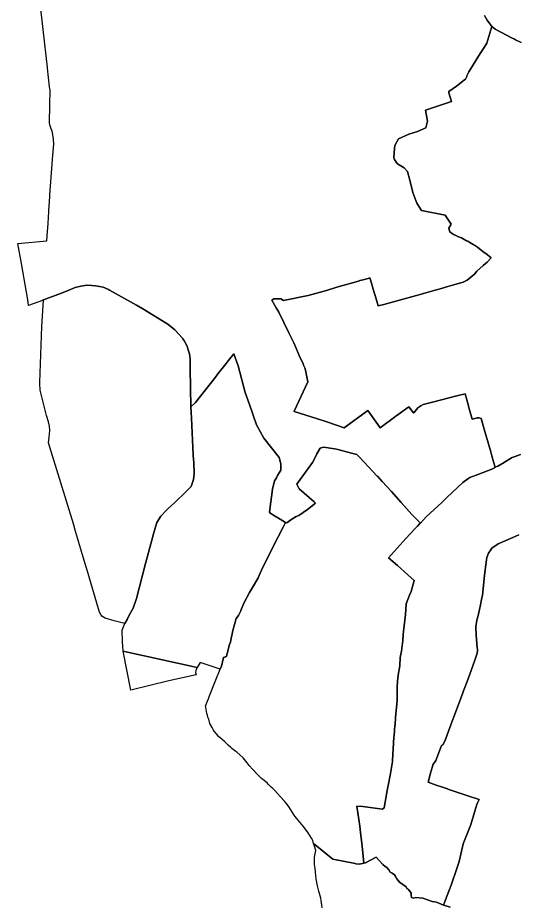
# Model space of a CAD drawing. Header units: inches. Extents: x 280195 to 293923, y 9098893 to 9120289.
# Drawn here: x 283587 to 284611, y 9100729 to 9102551 of the extents above; entities that cross this region are included whole.
import ezdxf

# ---------------------------------------------------------------- set-up
doc = ezdxf.new("R2010")
doc.units = ezdxf.units.IN
doc.header["$MEASUREMENT"] = 0
doc.layers.add('CIS', color=7, linetype='Continuous')

msp = doc.modelspace()

# ---------------------------------------------------------------- linework, layer by layer
at = {"layer": 'CIS'}
for points in [[(284543.7808, 9102556.3096), (284548.8796, 9102546.7701), (284558.707, 9102533.242), (284548.4272, 9102499.3189), (284542.6579, 9102490.2278), (284541.6426, 9102488.6278), (284534.9818, 9102478.1417), (284511.2145, 9102440.7244), (284507.6427, 9102432.0723), (284507.1606, 9102430.9045), (284504.9521, 9102425.5545), (284502.646, 9102423.7917), (284486.3377, 9102411.3243), (284470.7125, 9102400.0166), (284470.5069, 9102397.3439), (284475.8523, 9102379.8684), (284430.8271, 9102364.6543), (284422.8294, 9102362.0562), (284427.0531, 9102339.0184), (284423.4149, 9102325.7892), (284406.5477, 9102318.1824), (284388.3576, 9102312.8908), (284367.5216, 9102302.9688), (284359.5841, 9102289.0782), (284359.0962, 9102283.2773), (284357.553, 9102264.9279), (284358.5696, 9102261.839), (284362.849, 9102255.3268), (284365.1199, 9102251.871), (284379.36, 9102243.8966), (284386.0986, 9102236.3058), (284390.6215, 9102218.1113), (284396.8007, 9102193.2541), (284405.0705, 9102171.3634), (284414.5563, 9102155.7967), (284463.197, 9102146.5034), (284475.6326, 9102127.8503), (284470.2402, 9102119.9687), (284471.5039, 9102116.1145), (284472.6883, 9102112.5018), (284479.9642, 9102106.8386), (284484.7284, 9102104.7969), (284490.6552, 9102102.1099), (284496.2062, 9102100.2596), (284503.1964, 9102095.9422), (284507.0975, 9102093.9533), (284509.2534, 9102092.8542), (284513.6818, 9102090.5966), (284520.4664, 9102086.4848), (284523.3483, 9102084.7163), (284527.3144, 9102082.2826), (284529.5126, 9102080.9337), (284543.4642, 9102069.5881), (284545.7545, 9102068.3924), (284557.0623, 9102058.7295), (284548.8384, 9102050.3001), (284540.6147, 9102043.1043), (284528.279, 9102031.591), (284523.1391, 9102025.8343), (284523.1391, 9102025.8343), (284508.3363, 9102012.8819), (284500.1623, 9102009.3189), (284495.4539, 9102007.9352), (284495.3767, 9102007.9125), (284478.0408, 9102002.8179), (284468.5828, 9102000.0384), (284468.4719, 9102000.0058), (284452.6969, 9101995.3699), (284452.6199, 9101995.3478), (284442.6716, 9101992.5475), (284442.4992, 9101992.4989), (284418.3834, 9101985.7119), (284418.2857, 9101985.6848), (284416.2629, 9101985.1306), (284337.6476, 9101963.5942), (284325.9183, 9101960.5848), (284319.708, 9101981.5434), (284317.75, 9101988.1515), (284314.2549, 9101999.6648), (284312.6102, 9102005.0103), (284308.9285, 9102017.8305), (284305.5395, 9102016.9063), (284305.2961, 9102016.8399), (284299.9512, 9102015.3822), (284294.9559, 9102014.0073), (284288.5045, 9102012.2317), (284285.1255, 9102011.3017), (284240.9199, 9101998.6522), (284219.5855, 9101992.1997), (284182.0245, 9101981.65), (284132.0259, 9101971.7423), (284131.8614, 9101971.7097), (284126.4388, 9101975.0816), (284123.5564, 9101975.0473), (284111.7687, 9101974.9069), (284108.0954, 9101972.283), (284107.6446, 9101971.9609), (284116.955, 9101956.5992), (284120.4628, 9101950.8116), (284122.0915, 9101947.5062), (284142.9523, 9101905.1707), (284153.2051, 9101884.6655), (284157.1267, 9101874.9841), (284163.7884, 9101858.5378), (284171.7251, 9101841.3039), (284172.6965, 9101839.1946), (284175.364, 9101833.4024), (284176.5014, 9101828.3258), (284181.8589, 9101804.4129), (284153.7958, 9101744.7687), (284153.5596, 9101744.2665), (284153.4514, 9101744.0367), (284199.2474, 9101729.3165), (284220.6907, 9101722.4241), (284256.1113, 9101710.417), (284304.5396, 9101746.0379), (284310.148, 9101738.1332), (284329.9544, 9101710.217), (284362.264, 9101733.9546), (284388.7887, 9101753.4422), (284398.4854, 9101741.173), (284398.5944, 9101741.0349), (284406.9994, 9101751.4411), (284412.9485, 9101755.1592), (284418.2059, 9101758.4451), (284436.8169, 9101763.0478), (284487.2227, 9101775.7412), (284504.2648, 9101780.0329), (284510.6489, 9101755.1592), (284511.656, 9101751.2354), (284511.7111, 9101751.2852), (284512.8316, 9101746.9195), (284518.2308, 9101728.0151), (284526.4383, 9101730.436), (284528.7201, 9101731.1089), (284532.9727, 9101731.0286), (284536.7125, 9101729.7049), (284536.7798, 9101729.4592), (284544.0307, 9101703.0036), (284547.7886, 9101691.5319), (284556.4588, 9101661.0732), (284558.8763, 9101652.5808), (284562.2513, 9101640.7241), (284565.4024, 9101629.6544), (284565.4718, 9101629.4105), (284565.5658, 9101629.0801), (284558.48, 9101625.6593), (284531.8912, 9101615.4223), (284513.9133, 9101608.7489), (284509.3204, 9101605.9096), (284499.3708, 9101598.2158), (284466.6485, 9101567.409), (284456.0945, 9101557.4728), (284424.2178, 9101527.9181), (284412.3083, 9101515.1019), (284394.7013, 9101532.3132), (284372.9448, 9101557.2344), (284352.7704, 9101579.9799), (284333.7828, 9101600.5498), (284324.0936, 9101610.9046), (284324.035, 9101610.9672), (284287.4571, 9101650.0581), (284281.9625, 9101655.9302), (284271.4116, 9101658.6846), (284243.1908, 9101666.052), (284237.2626, 9101667.5997), (284213.7259, 9101670.3686), (284206.6056, 9101668.3908), (284200.0786, 9101656.7214), (284194.9361, 9101645.4475), (284190.9337, 9101639.5064), (284182.2777, 9101626.6577), (284165.8614, 9101604.7033), (284158.9388, 9101595.0117), (284163.0253, 9101586.2633), (284164.0286, 9101585.4004), (284194.9361, 9101558.8167), (284197.3095, 9101555.6522), (284180.8932, 9101542.5981), (284162.8946, 9101530.3353), (284157.9499, 9101528.753), (284147.0716, 9101521.6326), (284138.5667, 9101515.699), (284135.5999, 9101516.2924), (284125.2211, 9101522.6793), (284109.8876, 9101532.1154), (284103.1784, 9101536.5332), (284103.9117, 9101542.5394), (284109.0544, 9101584.6587), (284113.42, 9101601.3274), (284117.0841, 9101607.9688), (284119.77, 9101612.8369), (284126.1201, 9101623.5524), (284126.1201, 9101636.6494), (284122.5482, 9101649.7463), (284091.5919, 9101689.037), (284076.5106, 9101716.8183), (284061.7778, 9101758.2699), (284053.0949, 9101782.6997), (284038.8074, 9101837.4686), (284029.7495, 9101862.1839), (284018.5587, 9101847.8626), (284014.3366, 9101842.4595), (283997.4856, 9101820.8946), (283992.2066, 9101814.1386), (283951.6245, 9101762.2043), (283941.8349, 9101753.2084), (283941.7355, 9101759.3444), (283941.2973, 9101786.4105), (283941.1469, 9101795.3), (283940.5708, 9101829.3585), (283940.4826, 9101834.5694), (283940.2031, 9101851.0923), (283939.2109, 9101862.0064), (283935.9452, 9101872.4566), (283934.25, 9101877.8814), (283927.2336, 9101890.4094), (283925.6121, 9101892.6986), (283924.5347, 9101894.2195), (283909.2282, 9101911.1608), (283894.5438, 9101922.9083), (283843.6643, 9101954.579), (283830.2699, 9101962.0843), (283781.2291, 9101989.5636), (283775.3548, 9101992.6182), (283772.9609, 9101993.8632), (283762.201, 9101998.5186), (283754.6384, 9102000.4115), (283746.1718, 9102001.8667), (283738.7634, 9102002.5943), (283728.5108, 9102002.6605), (283716.3399, 9102001.1391), (283705.029, 9101998.2286), (283690.2024, 9101992.2135), (283674.8664, 9101985.9917), (283640.1285, 9101972.5551), (283637.5865, 9101971.5719), (283609.4436, 9101961.3237), (283607.4924, 9101972.7012), (283594.7438, 9102047.0351), (283587.2406, 9102088.6546), (283646.9969, 9102093.7283), (283647.7565, 9102104.3239), (283649.8051, 9102129.2819), (283651.1089, 9102154.0537), (283651.169, 9102155.2756), (283652.624, 9102184.861), (283652.7852, 9102188.1382), (283657.6624, 9102250.9693), (283658.4654, 9102261.2955), (283660.8818, 9102292.3712), (283660.4311, 9102302.4802), (283658.0487, 9102316.3881), (283653.4771, 9102329.5878), (283652.8976, 9102331.7126), (283652.3825, 9102335.8979), (283652.7688, 9102371.8267), (283653.4771, 9102403.8278), (283653.0943, 9102406.3285), (283652.5561, 9102409.8443), (283648.3909, 9102447.8684), (283648.2223, 9102449.3329), (283639.2543, 9102527.2758), (283637.1236, 9102545.7233), (283631.2424, 9102596.637)], [(284618.5951, 9102500.8049), (284607.3103, 9102506.2864), (284605.1845, 9102507.3189), (284598.798, 9102510.421), (284590.0438, 9102515.0683), (284565.4916, 9102528.1021), (284558.707, 9102533.242), (284548.8796, 9102546.7701), (284543.7808, 9102556.3096)], [(284617.5182, 9101655.6386), (284606.6658, 9101651.6008), (284600.4896, 9101649.303), (284584.6569, 9101639.8033), (284584.197, 9101639.5315), (284570.7239, 9101631.5702), (284568.9434, 9101630.7105), (284565.4024, 9101629.6544), (284562.2513, 9101640.7241), (284558.8763, 9101652.5808), (284556.4588, 9101661.0732), (284547.7886, 9101691.5319), (284544.0307, 9101703.0036), (284536.7798, 9101729.4592), (284536.7125, 9101729.7049), (284532.9727, 9101731.0286), (284528.7201, 9101731.1089), (284526.4383, 9101730.436), (284518.2308, 9101728.0151), (284512.8316, 9101746.9195), (284511.7111, 9101751.2852), (284511.656, 9101751.2354), (284510.6489, 9101755.1592), (284504.2648, 9101780.0329), (284487.2227, 9101775.7412), (284436.8169, 9101763.0478), (284418.2059, 9101758.4451), (284412.9485, 9101755.1592), (284406.9994, 9101751.4411), (284398.5944, 9101741.0349), (284398.4854, 9101741.173), (284388.7887, 9101753.4422), (284362.264, 9101733.9546), (284329.9544, 9101710.217), (284310.148, 9101738.1332), (284304.5396, 9101746.0379), (284256.1113, 9101710.417), (284220.6907, 9101722.4241), (284199.2474, 9101729.3165), (284153.4514, 9101744.0367), (284153.5596, 9101744.2665), (284153.7958, 9101744.7687), (284181.8589, 9101804.4129), (284176.5014, 9101828.3258), (284175.364, 9101833.4024), (284172.6965, 9101839.1946), (284171.7251, 9101841.3039), (284163.7884, 9101858.5378), (284157.1267, 9101874.9841), (284153.2051, 9101884.6655), (284142.9523, 9101905.1707), (284122.0915, 9101947.5062), (284120.4628, 9101950.8116), (284116.955, 9101956.5992), (284107.6446, 9101971.9609), (284108.0954, 9101972.283), (284111.7687, 9101974.9069), (284123.5564, 9101975.0473), (284126.4388, 9101975.0816), (284131.8614, 9101971.7097), (284132.0259, 9101971.7423), (284182.0245, 9101981.65), (284219.5855, 9101992.1997), (284240.9199, 9101998.6522), (284285.1255, 9102011.3017), (284288.5045, 9102012.2317), (284294.9559, 9102014.0073), (284299.9512, 9102015.3822), (284305.2961, 9102016.8399), (284305.5395, 9102016.9063), (284308.9285, 9102017.8305), (284312.6102, 9102005.0103), (284314.2549, 9101999.6648), (284317.75, 9101988.1515), (284319.708, 9101981.5434), (284325.9183, 9101960.5848), (284337.6476, 9101963.5942), (284416.2629, 9101985.1306), (284418.2857, 9101985.6848), (284418.3834, 9101985.7119), (284442.4992, 9101992.4989), (284442.6716, 9101992.5475), (284452.6199, 9101995.3478), (284452.6969, 9101995.3699), (284468.4719, 9102000.0058), (284468.5828, 9102000.0384), (284478.0408, 9102002.8179), (284495.3767, 9102007.9125), (284495.4539, 9102007.9352), (284500.1623, 9102009.3189), (284508.3363, 9102012.8819), (284523.1391, 9102025.8343), (284528.279, 9102031.591), (284540.6147, 9102043.1043), (284548.8384, 9102050.3001), (284557.0623, 9102058.7295), (284545.7545, 9102068.3924), (284543.4642, 9102069.5881), (284529.5126, 9102080.9337), (284527.3144, 9102082.2826), (284523.3483, 9102084.7163), (284520.4664, 9102086.4848), (284513.6818, 9102090.5966), (284509.2534, 9102092.8542), (284507.0975, 9102093.9533), (284503.1964, 9102095.9422), (284496.2062, 9102100.2596), (284490.6552, 9102102.1099), (284484.7284, 9102104.7969), (284479.9642, 9102106.8386), (284472.6883, 9102112.5018), (284471.5039, 9102116.1145), (284470.2402, 9102119.9687), (284475.6326, 9102127.8503), (284463.197, 9102146.5034), (284414.5563, 9102155.7967), (284405.0705, 9102171.3634), (284396.8007, 9102193.2541), (284390.6215, 9102218.1113), (284386.0986, 9102236.3058), (284379.36, 9102243.8966), (284365.1199, 9102251.871), (284362.849, 9102255.3268), (284358.5696, 9102261.839), (284357.553, 9102264.9279), (284359.0962, 9102283.2773), (284359.5841, 9102289.0782), (284367.5216, 9102302.9688), (284388.3576, 9102312.8908), (284406.5477, 9102318.1824), (284423.4149, 9102325.7892), (284427.0531, 9102339.0184), (284422.8294, 9102362.0562), (284430.8271, 9102364.6543), (284475.8523, 9102379.8684), (284470.5069, 9102397.3439), (284470.7125, 9102400.0166), (284486.3377, 9102411.3243), (284502.646, 9102423.7917), (284504.9521, 9102425.5545), (284507.1606, 9102430.9045), (284507.6427, 9102432.0723), (284511.2145, 9102440.7244), (284534.9818, 9102478.1417), (284541.6426, 9102488.6278), (284542.6579, 9102490.2278), (284548.4272, 9102499.3189), (284558.707, 9102533.242), (284565.4916, 9102528.1021), (284590.0438, 9102515.0683), (284598.798, 9102510.421), (284605.1845, 9102507.3189), (284607.3103, 9102506.2864), (284618.5951, 9102500.8049)], [(284613.838, 9101490.7061), (284608.0316, 9101488.227), (284601.5697, 9101485.468), (284571.4516, 9101472.6086), (284558.5928, 9101463.7979), (284556.2886, 9101460.3018), (284551.6872, 9101453.3204), (284548.5916, 9101444.2716), (284545.9721, 9101424.5071), (284543.8291, 9101407.3622), (284539.4916, 9101367.4229), (284537.7278, 9101358.2387), (284535.5975, 9101347.1461), (284533.5993, 9101337.4624), (284530.3714, 9101325.3195), (284528.2195, 9101315.7896), (284526.2213, 9101301.9558), (284526.5234, 9101285.3421), (284526.5287, 9101285.0479), (284527.1849, 9101276.5682), (284528.5269, 9101259.225), (284529.6029, 9101256.4583), (284529.4492, 9101252.7693), (284528.5268, 9101248.158), (284523.7619, 9101234.0169), (284516.384, 9101212.4978), (284508.2374, 9101189.9027), (284500.7842, 9101170.8274), (284499.1687, 9101166.6928), (284484.259, 9101126.2675), (284475.3485, 9101103.1291), (284474.7291, 9101101.5205), (284462.4324, 9101067.7048), (284458.5897, 9101060.3268), (284455.2082, 9101058.4823), (284451.2117, 9101047.569), (284443.6801, 9101028.2018), (284437.8391, 9101019.133), (284436.8901, 9101015.7487), (284432.9936, 9101001.8525), (284427.9165, 9100983.746), (284444.2949, 9100977.6319), (284457.7016, 9100973.3622), (284467.6614, 9100969.6273), (284468.632, 9100969.2633), (284479.0158, 9100965.9842), (284509.3475, 9100955.3271), (284532.5233, 9100947.9662), (284528.4846, 9100940.0888), (284524.9895, 9100929.1923), (284524.9895, 9100929.1923), (284518.616, 9100905.5489), (284514.6983, 9100894.9848), (284507.1027, 9100874.5041), (284499.7013, 9100857.0286), (284495.1782, 9100835.6467), (284491.8887, 9100820.8439), (284486.7489, 9100806.6579), (284475.4412, 9100772.3236), (284470.7635, 9100760.1739), (284463.853, 9100742.2246), (284459.6104, 9100731.2047), (284445.2187, 9100737.1669), (284436.5838, 9100738.8117), (284417.2579, 9100745.5963), (284402.8662, 9100747.241), (284398.1376, 9100745.8019), (284394.0256, 9100746.8298), (284393.2033, 9100751.3529), (284393.4089, 9100754.0257), (284393.4089, 9100756.0817), (284387.6522, 9100763.483), (284387.0237, 9100763.9438), (284386.9486, 9100763.9991), (284384.5684, 9100765.7446), (284383.1291, 9100768.8285), (284369.1487, 9100778.697), (284364.0088, 9100785.6872), (284361.1305, 9100790.0047), (284359.0746, 9100793.7054), (284354.3459, 9100796.7894), (284350.4396, 9100799.2565), (284347.3557, 9100803.9852), (284343.2438, 9100808.9194), (284340.2814, 9100810.7451), (284335.6368, 9100814.6761), (284321.4507, 9100829.8901), (284299.8633, 9100817.9656), (284296.4998, 9100817.764), (284292.6999, 9100852.3851), (284289.3949, 9100880.2623), (284287.8444, 9100893.3392), (284281.9336, 9100934.7156), (284294.0275, 9100934.0066), (284324.5553, 9100929.3503), (284334.5739, 9100928.073), (284337.7697, 9100930.9802), (284344.5334, 9100966.7222), (284346.0456, 9100976.5309), (284347.4311, 9100983.6893), (284350.7925, 9101001.0565), (284355.3416, 9101025.9777), (284355.4511, 9101027.9264), (284358.1461, 9101075.8973), (284358.1634, 9101076.2054), (284358.3084, 9101078.7869), (284360.2354, 9101100.1768), (284360.2863, 9101100.7413), (284360.5522, 9101104.8906), (284361.071, 9101112.9826), (284361.2751, 9101116.1687), (284364.4285, 9101150.8544), (284364.8354, 9101155.3305), (284364.6449, 9101179.137), (284364.6376, 9101180.054), (284366.3467, 9101198.0773), (284366.5458, 9101200.177), (284366.5492, 9101200.2126), (284366.5508, 9101200.2292), (284366.8133, 9101202.9973), (284370.3734, 9101222.1827), (284371.1646, 9101239.1924), (284373.3402, 9101252.0486), (284376.307, 9101274.2008), (284376.9004, 9101285.6724), (284377.702, 9101294.2225), (284378.087, 9101298.3308), (284381.0083, 9101321.6999), (284381.6473, 9101326.8121), (284382.834, 9101349.1621), (284390.222, 9101366.8113), (284393.5146, 9101374.6767), (284399.2504, 9101397.4222), (284386.3135, 9101408.9194), (284365.0813, 9101427.7886), (284346.9537, 9101443.8987), (284382.6302, 9101483.1641), (284401.6752, 9101503.6591), (284402.4186, 9101504.4593), (284406.2065, 9101508.5354), (284411.2313, 9101513.9429), (284412.3083, 9101515.1019), (284424.2178, 9101527.9181), (284456.0945, 9101557.4728), (284466.6485, 9101567.409), (284499.3708, 9101598.2158), (284509.3204, 9101605.9096), (284513.9133, 9101608.7489), (284531.8912, 9101615.4223), (284558.48, 9101625.6593), (284565.5658, 9101629.0801), (284565.4718, 9101629.4105), (284565.4024, 9101629.6544), (284568.9434, 9101630.7105), (284570.7239, 9101631.5702), (284584.197, 9101639.5315), (284584.6569, 9101639.8033), (284600.4896, 9101649.303), (284606.6658, 9101651.6008), (284617.5182, 9101655.6386)], [(284473.5826, 9100727.4079), (284462.339, 9100730.4632), (284459.6104, 9100731.2047), (284463.853, 9100742.2246), (284470.7635, 9100760.1739), (284475.4412, 9100772.3236), (284486.7489, 9100806.6579), (284491.8887, 9100820.8439), (284495.1782, 9100835.6467), (284499.7013, 9100857.0286), (284507.1027, 9100874.5041), (284514.6983, 9100894.9848), (284518.616, 9100905.5489), (284524.9895, 9100929.1923), (284528.4846, 9100940.0888), (284532.5233, 9100947.9662), (284509.3475, 9100955.3271), (284479.0158, 9100965.9842), (284468.632, 9100969.2633), (284467.6614, 9100969.6273), (284457.7016, 9100973.3622), (284444.2949, 9100977.6319), (284427.9165, 9100983.746), (284432.9936, 9101001.8525), (284436.8901, 9101015.7487), (284437.8391, 9101019.133), (284443.6801, 9101028.2018), (284451.2117, 9101047.569), (284455.2082, 9101058.4823), (284458.5897, 9101060.3268), (284462.4324, 9101067.7048), (284474.7291, 9101101.5205), (284475.3485, 9101103.1291), (284484.259, 9101126.2675), (284499.1687, 9101166.6928), (284500.7842, 9101170.8274), (284508.2374, 9101189.9027), (284516.384, 9101212.4978), (284523.7619, 9101234.0169), (284528.5268, 9101248.158), (284529.4492, 9101252.7693), (284529.6029, 9101256.4583), (284528.5269, 9101259.225), (284527.1849, 9101276.5682), (284526.5287, 9101285.0479), (284526.5234, 9101285.3421), (284526.2213, 9101301.9558), (284528.2195, 9101315.7896), (284530.3714, 9101325.3195), (284533.5993, 9101337.4624), (284535.5975, 9101347.1461), (284537.7278, 9101358.2387), (284539.4916, 9101367.4229), (284543.8291, 9101407.3622), (284545.9721, 9101424.5071), (284548.5916, 9101444.2716), (284551.6872, 9101453.3204), (284556.2886, 9101460.3018), (284558.5928, 9101463.7979), (284571.4516, 9101472.6086), (284601.5697, 9101485.468), (284608.0316, 9101488.227), (284613.838, 9101490.7061)], [(284210.7597, 9100725.881), (284210.1792, 9100731.1862), (284210.0209, 9100732.6325), (284209.7969, 9100734.6801), (284209.5265, 9100737.1004), (284209.1676, 9100740.31), (284209.0486, 9100741.3743), (284208.581, 9100745.5574), (284204.1459, 9100759.7662), (284201.6646, 9100770.9322), (284199.0281, 9100785.355), (284197.4773, 9100799.3125), (284196.5986, 9100806.635), (284195.6163, 9100814.8209), (284195.151, 9100830.0192), (284197.9075, 9100843.2321), (284195.1669, 9100852.0602), (284194.0655, 9100855.608), (284193.5218, 9100858.009), (284211.2195, 9100843.6297), (284232.9144, 9100826.0026), (284278.4402, 9100816.5726), (284279.8227, 9100816.2863), (284279.8227, 9100816.2863), (284287.4223, 9100815.2307), (284296.4998, 9100817.764), (284299.8633, 9100817.9656), (284321.4507, 9100829.8901), (284335.6368, 9100814.6761), (284340.2814, 9100810.7451), (284343.2438, 9100808.9194), (284347.3557, 9100803.9852), (284350.4396, 9100799.2565), (284354.3459, 9100796.7894), (284359.0746, 9100793.7054), (284361.1305, 9100790.0047), (284364.0088, 9100785.6872), (284369.1487, 9100778.697), (284383.1291, 9100768.8285), (284384.5684, 9100765.7446), (284386.9486, 9100763.9991), (284387.0237, 9100763.9438), (284387.6522, 9100763.483), (284393.4089, 9100756.0817), (284393.4089, 9100754.0257), (284393.2033, 9100751.3529), (284394.0256, 9100746.8298), (284398.1376, 9100745.8019), (284402.8662, 9100747.241), (284417.2579, 9100745.5963), (284436.5838, 9100738.8117), (284445.2187, 9100737.1669), (284459.6104, 9100731.2047), (284462.339, 9100730.4632), (284473.5826, 9100727.4079)]]:
    msp.add_lwpolyline(points, dxfattribs=at)
for points in [[(283811.4292, 9101317.4784), (283806.8323, 9101309.1879), (283784.7774, 9101314.615), (283766.4175, 9101320.0422), (283759.7201, 9101323.7373), (283758.3599, 9101325.9255), (283754.4085, 9101332.2821), (283749.2121, 9101350.9885), (283729.5081, 9101418.504), (283725.6561, 9101431.7029), (283705.0037, 9101500.5767), (283701.1762, 9101513.341), (283675.2155, 9101597.7624), (283649.9819, 9101679.8192), (283650.0151, 9101679.8414), (283649.9914, 9101679.851), (283651.8539, 9101691.3987), (283653.1777, 9101704.8567), (283652.5037, 9101714.0673), (283650.1777, 9101722.5031), (283646.0801, 9101735.5409), (283633.0423, 9101787.5058), (283632.7114, 9101801.5681), (283632.6698, 9101803.3374), (283636.5811, 9101917.8836), (283639.3749, 9101961.467), (283640.1285, 9101972.5551), (283674.8664, 9101985.9917), (283690.2024, 9101992.2135), (283705.029, 9101998.2286), (283716.3399, 9102001.1391), (283728.5108, 9102002.6605), (283738.7634, 9102002.5943), (283746.1718, 9102001.8667), (283754.6384, 9102000.4115), (283762.201, 9101998.5186), (283772.9609, 9101993.8632), (283775.3548, 9101992.6182), (283781.2291, 9101989.5636), (283830.2699, 9101962.0843), (283843.6643, 9101954.579), (283894.5438, 9101922.9083), (283909.2282, 9101911.1608), (283924.5347, 9101894.2195), (283925.6121, 9101892.6986), (283927.2336, 9101890.4094), (283934.25, 9101877.8814), (283935.9452, 9101872.4566), (283939.2109, 9101862.0064), (283940.2031, 9101851.0923), (283940.4826, 9101834.5694), (283940.5708, 9101829.3585), (283941.1469, 9101795.3), (283941.2973, 9101786.4105), (283941.7355, 9101759.3444), (283941.8349, 9101753.2084), (283943.0248, 9101729.912), (283946.862, 9101654.7832), (283947.4141, 9101644.9126), (283947.6731, 9101640.2842), (283948.9786, 9101616.9477), (283947.3911, 9101604.2477), (283942.364, 9101589.9602), (283931.7807, 9101578.8477), (283909.2911, 9101557.1518), (283895.734, 9101545.0547), (283892.0931, 9101541.8059), (283880.1868, 9101529.1059), (283871.9848, 9101516.4059), (283863.8555, 9101487.8224), (283863.7826, 9101487.5662), (283849.2674, 9101432.2705), (283830.4452, 9101360.5661), (283823.3895, 9101340.7045), (283815.7789, 9101325.9255), (283811.4292, 9101317.4784)], [(284009.0161, 9101239.3902), (284004.6647, 9101221.3915), (284002.1456, 9101215.1413), (283960.7956, 9101229.3455), (283954.697, 9101219.1317), (283948.4942, 9101220.3264), (283811.734, 9101250.1728), (283803.0575, 9101252.0662), (283801.7175, 9101272.3064), (283800.9239, 9101295.0606), (283806.8323, 9101309.1879), (283811.4292, 9101317.4784), (283815.7789, 9101325.9255), (283823.3895, 9101340.7045), (283830.4452, 9101360.5661), (283849.2674, 9101432.2705), (283863.7826, 9101487.5662), (283863.8555, 9101487.8224), (283871.9848, 9101516.4059), (283880.1868, 9101529.1059), (283892.0931, 9101541.8059), (283895.734, 9101545.0547), (283909.2911, 9101557.1518), (283931.7807, 9101578.8477), (283942.364, 9101589.9602), (283947.3911, 9101604.2477), (283948.9786, 9101616.9477), (283947.6731, 9101640.2842), (283947.4141, 9101644.9126), (283946.862, 9101654.7832), (283943.0248, 9101729.912), (283941.8349, 9101753.2084), (283951.6245, 9101762.2043), (283992.2066, 9101814.1386), (283997.4856, 9101820.8946), (284014.3366, 9101842.4595), (284018.5587, 9101847.8626), (284029.7495, 9101862.1839), (284038.8074, 9101837.4686), (284053.0949, 9101782.6997), (284061.7778, 9101758.2699), (284076.5106, 9101716.8183), (284091.5919, 9101689.037), (284122.5482, 9101649.7463), (284126.1201, 9101636.6494), (284126.1201, 9101623.5524), (284119.77, 9101612.8369), (284117.0841, 9101607.9688), (284113.42, 9101601.3274), (284109.0544, 9101584.6587), (284103.9117, 9101542.5394), (284103.1784, 9101536.5332), (284109.8876, 9101532.1154), (284125.2211, 9101522.6793), (284135.5999, 9101516.2924), (284134.3239, 9101513.7736), (284130.7958, 9101506.809), (284120.6281, 9101486.7377), (284120.3703, 9101486.2287), (284117.8109, 9101481.1468), (284110.5415, 9101466.7126), (284097.3798, 9101440.5784), (284092.8779, 9101431.6394), (284086.7465, 9101418.0957), (284083.9715, 9101411.9657), (284079.6261, 9101402.367), (284072.1102, 9101389.5107), (284061.8253, 9101372.8966), (284050.7492, 9101350.5466), (284044.6414, 9101335.9249), (284044.2222, 9101334.9214), (284039.8709, 9101325.6254), (284034.7284, 9101319.0985), (284027.8058, 9101294.9684), (284024.0539, 9101274.7399), (284023.2567, 9101270.4428), (284021.2789, 9101266.0915), (284014.9498, 9101242.357), (284012.9718, 9101240.7748), (284009.0161, 9101239.3902)], [(284394.7013, 9101532.3132), (284412.3083, 9101515.1019), (284411.2313, 9101513.9429), (284406.2065, 9101508.5354), (284402.4186, 9101504.4593), (284401.6752, 9101503.6591), (284382.6302, 9101483.1641), (284346.9537, 9101443.8987), (284365.0813, 9101427.7886), (284386.3135, 9101408.9194), (284399.2504, 9101397.4222), (284393.5146, 9101374.6767), (284390.222, 9101366.8113), (284382.834, 9101349.1621), (284381.6473, 9101326.8121), (284381.0083, 9101321.6999), (284378.087, 9101298.3308), (284377.702, 9101294.2225), (284376.9004, 9101285.6724), (284376.307, 9101274.2008), (284373.3402, 9101252.0486), (284371.1646, 9101239.1924), (284370.3734, 9101222.1827), (284366.8133, 9101202.9973), (284366.5508, 9101200.2292), (284366.5492, 9101200.2126), (284366.5458, 9101200.177), (284366.3467, 9101198.0773), (284364.6376, 9101180.054), (284364.6449, 9101179.137), (284364.8354, 9101155.3305), (284364.4285, 9101150.8544), (284361.2751, 9101116.1687), (284361.071, 9101112.9826), (284360.5522, 9101104.8906), (284360.2863, 9101100.7413), (284360.2354, 9101100.1768), (284358.3084, 9101078.7869), (284358.1634, 9101076.2054), (284358.1461, 9101075.8973), (284355.4511, 9101027.9264), (284355.3416, 9101025.9777), (284350.7925, 9101001.0565), (284347.4311, 9100983.6893), (284346.0456, 9100976.5309), (284344.5334, 9100966.7222), (284337.7697, 9100930.9802), (284334.5739, 9100928.073), (284324.5553, 9100929.3503), (284294.0275, 9100934.0066), (284281.9336, 9100934.7156), (284287.8444, 9100893.3392), (284289.3949, 9100880.2623), (284292.6999, 9100852.3851), (284296.4998, 9100817.764), (284287.4223, 9100815.2307), (284279.8227, 9100816.2863), (284278.4402, 9100816.5726), (284232.9144, 9100826.0026), (284211.2195, 9100843.6297), (284193.5218, 9100858.009), (284192.2045, 9100863.8274), (284189.4129, 9100868.48), (284181.9689, 9100879.4909), (284174.5249, 9100889.8816), (284165.6851, 9100901.2027), (284165.3422, 9100901.6207), (284161.9287, 9100905.7807), (284155.7597, 9100913.2992), (284153.8658, 9100916.1727), (284146.7649, 9100926.9466), (284141.9572, 9100934.7008), (284137.3047, 9100940.594), (284133.6896, 9100944.5947), (284125.6735, 9100953.4659), (284119.1599, 9100960.4447), (284114.0422, 9100966.6481), (284109.6336, 9100970.781), (284106.5981, 9100973.6268), (284100.66, 9100979.6728), (284098.0685, 9100982.3115), (284086.7474, 9100991.3064), (284082.782, 9100995.0515), (284078.3729, 9100999.2157), (284068.9128, 9101009.2961), (284061.6238, 9101018.1359), (284057.2815, 9101023.0986), (284049.3722, 9101033.4892), (284042.3933, 9101039.8476), (284035.9302, 9101045.068), (284034.3291, 9101046.3612), (284026.1096, 9101052.8747), (284024.1074, 9101054.55), (284018.5105, 9101059.2331), (284011.6868, 9101066.2119), (284006.1528, 9101070.9553), (284005.1733, 9101071.7949), (283999.125, 9101076.7576), (283994.3174, 9101082.4957), (283989.82, 9101087.9237), (283987.4881, 9101091.8638), (283985.3225, 9101095.5228), (283981.1353, 9101104.0524), (283978.4988, 9101113.0472), (283978.3914, 9101113.3935), (283977.981, 9101113.8665), (283976.8303, 9101116.9646), (283975.7238, 9101120.2398), (283974.9935, 9101123.6035), (283974.905, 9101124.533), (283974.9163, 9101124.6162), (283972.1403, 9101141.1178), (283972.3358, 9101141.1786), (283973.9026, 9101145.0661), (283978.4819, 9101156.428), (283978.9423, 9101157.5704), (283993.3991, 9101193.4399), (284002.1456, 9101215.1413), (284004.6647, 9101221.3915), (284009.0161, 9101239.3902), (284012.9718, 9101240.7748), (284014.9498, 9101242.357), (284021.2789, 9101266.0915), (284023.2567, 9101270.4428), (284024.0539, 9101274.7399), (284027.8058, 9101294.9684), (284034.7284, 9101319.0985), (284039.8709, 9101325.6254), (284044.2222, 9101334.9214), (284044.6414, 9101335.9249), (284050.7492, 9101350.5466), (284061.8253, 9101372.8966), (284072.1102, 9101389.5107), (284079.6261, 9101402.367), (284083.9715, 9101411.9657), (284086.7465, 9101418.0957), (284092.8779, 9101431.6394), (284097.3798, 9101440.5784), (284110.5415, 9101466.7126), (284117.8109, 9101481.1468), (284120.3703, 9101486.2287), (284120.6281, 9101486.7377), (284130.7958, 9101506.809), (284134.3239, 9101513.7736), (284135.5999, 9101516.2924), (284138.5667, 9101515.699), (284147.0716, 9101521.6326), (284157.9499, 9101528.753), (284162.8946, 9101530.3353), (284180.8932, 9101542.5981), (284197.3095, 9101555.6522), (284194.9361, 9101558.8167), (284164.0286, 9101585.4004), (284163.0253, 9101586.2633), (284158.9388, 9101595.0117), (284165.8614, 9101604.7033), (284182.2777, 9101626.6577), (284190.9337, 9101639.5064), (284194.9361, 9101645.4475), (284200.0786, 9101656.7214), (284206.6056, 9101668.3908), (284213.7259, 9101670.3686), (284237.2626, 9101667.5997), (284243.1908, 9101666.052), (284271.4116, 9101658.6846), (284281.9625, 9101655.9302), (284287.4571, 9101650.0581), (284324.035, 9101610.9672), (284324.0936, 9101610.9046), (284333.7828, 9101600.5498), (284352.7704, 9101579.9799), (284372.9448, 9101557.2344), (284394.7013, 9101532.3132)], [(283954.697, 9101219.1317), (283952.91, 9101215.5577), (283951.2041, 9101208.5789), (283952.7549, 9101203.4611), (283896.8964, 9101191.1399), (283819.1087, 9101172.619), (283803.0575, 9101252.0662), (283811.734, 9101250.1728), (283948.4942, 9101220.3264), (283954.697, 9101219.1317)]]:
    msp.add_lwpolyline(points, close=True, dxfattribs=at)

doc.saveas('drawing.dxf')
